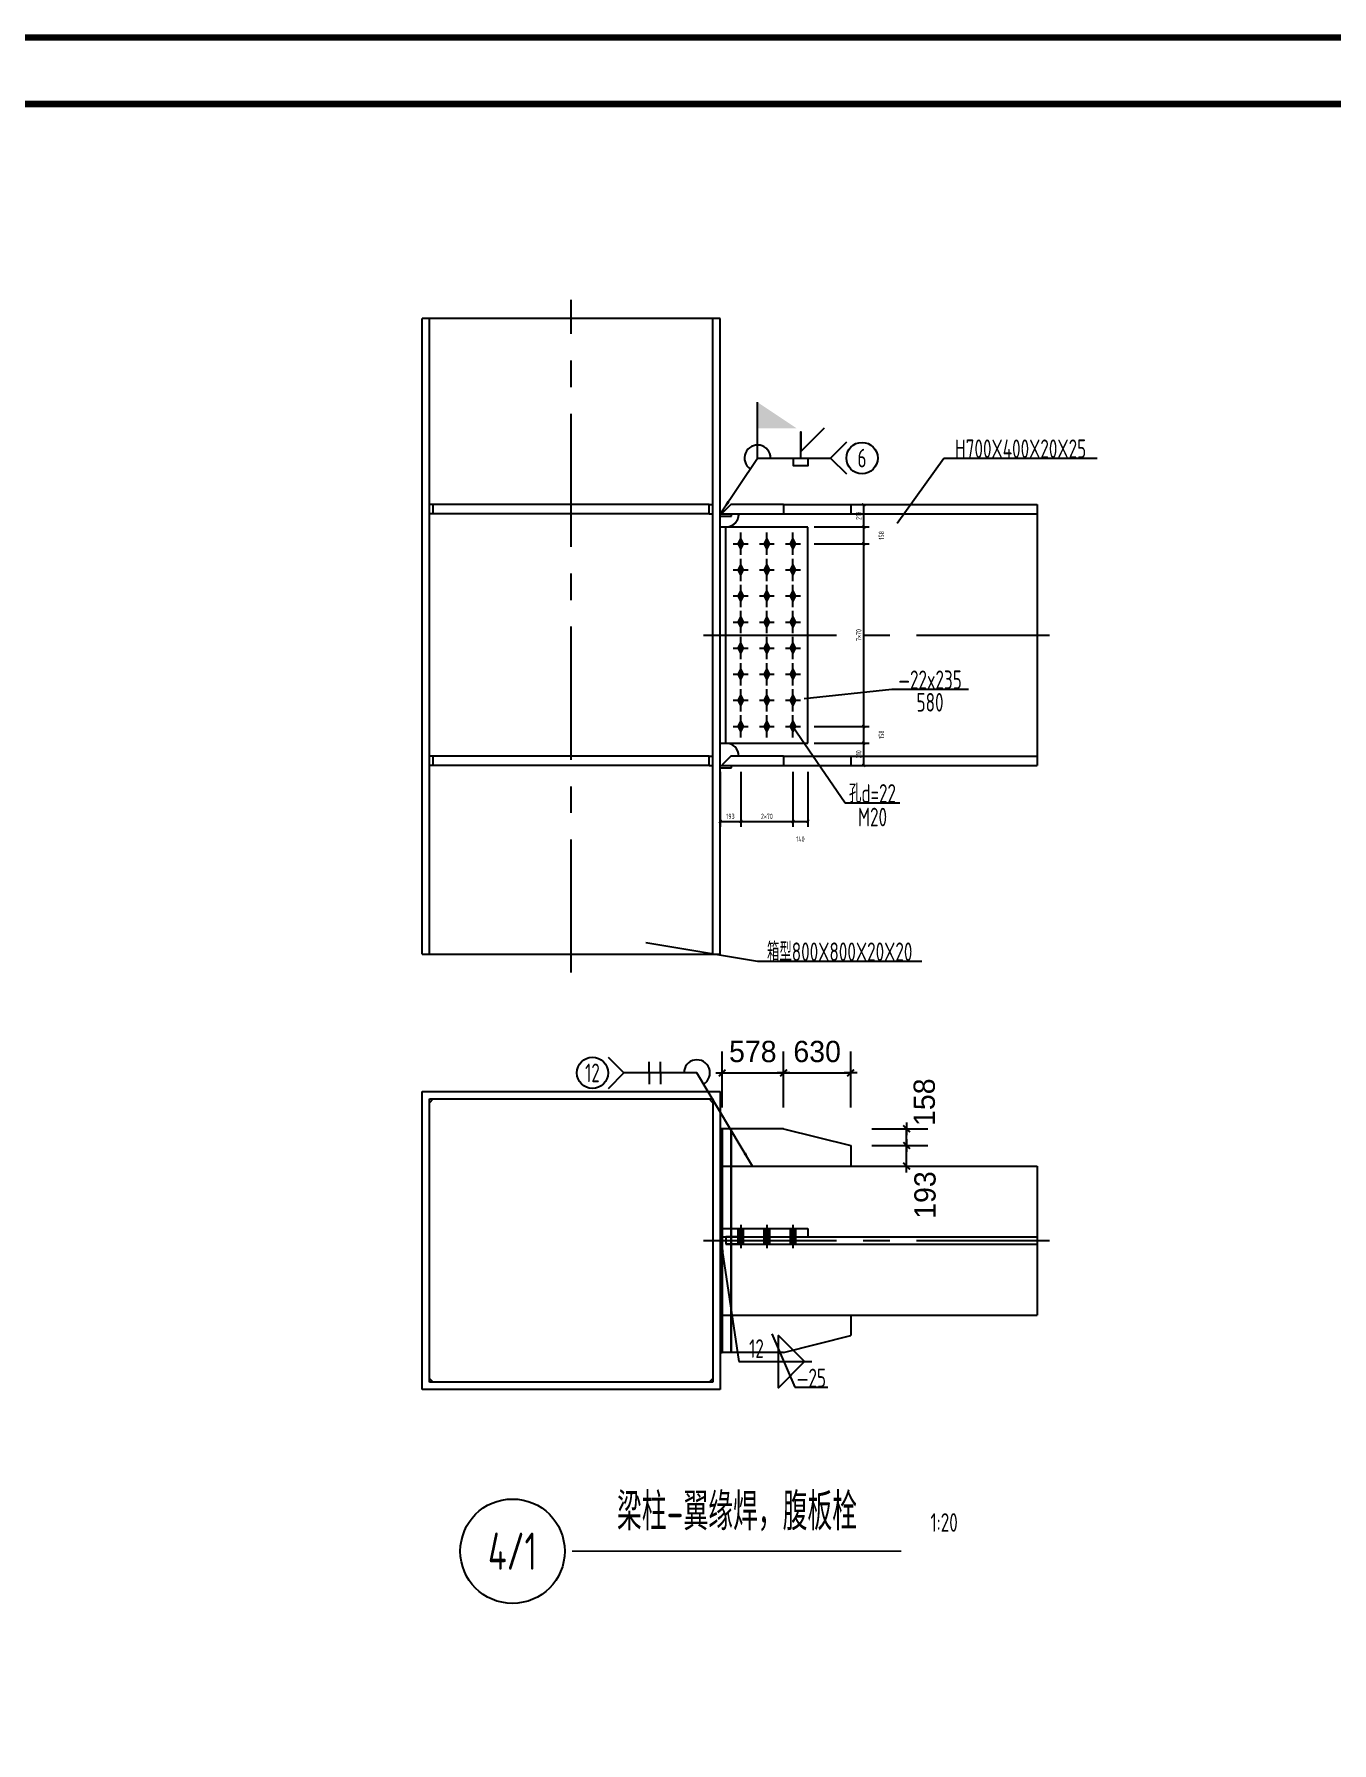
# Model space of a CAD drawing. Extents: x 31132 to 885236, y 345273 to 1212165.
# Drawn here: x 254580 to 266765, y 477938 to 493988 of the extents above; entities that cross this region are included whole.
import ezdxf
from ezdxf.enums import TextEntityAlignment as Align

# ---------------------------------------------------------------- set-up
doc = ezdxf.new("R2010")
doc.units = 0
doc.header["$LTSCALE"] = 1000
for name, pattern in [('CENTER', [2, 1.25, -0.25, 0.25, -0.25]), ('StContinue2d', [0]), ('StDish2d', [60, 30, -30])]:
    doc.linetypes.add(name, pattern=pattern)
doc.layers.get('0').update_dxf_attribs({"linetype": 'CONTINUOUS'})
doc.layers.get('Defpoints').update_dxf_attribs({"linetype": 'CONTINUOUS'})
for name, color, linetype in [('AXIS', 253, 'CENTER'), ('COLUMN', 6, 'CONTINUOUS'), ('DIM', 3, 'CONTINUOUS'), ('TEXT', 7, 'CONTINUOUS'), ('TK', 4, 'CONTINUOUS')]:
    doc.layers.add(name, color=color, linetype=linetype)
for name, color, linetype, true_color in [('Beam', 131, 'StContinue2d', 0xaaffff), ('Bolt', 7, 'StContinue2d', 0xff3f3f), ('Hide', 3, 'StDish2d', 0x00ff00), ('PlateJoint', 7, 'StContinue2d', 0x6868ff), ('PlatePl', 7, 'StContinue2d', 0x848484), ('PlateStiff', 103, 'StContinue2d', 0x7ebd8d)]:
    doc.layers.add(name, color=color, linetype=linetype, true_color=true_color)
doc.styles.add('StTextStyle', font='yjkeng.shx', dxfattribs={"width": 0.7, "height": 250, "bigfont": 'yjkchn.shx'})
doc.styles.add('StTextStyleDim', font='yjkeng.shx', dxfattribs={"width": 0.7, "height": 50, "bigfont": 'yjkchn.shx'})
doc.styles.add('STYLE1', font='')
doc.styles.get('STYLE1').set_extended_font_data('Structure Fonts')
doc.dimstyles.new('StDimStyle', dxfattribs={"dimscale": 100, "dimtxt": 2.5, "dimasz": 1, "dimexe": 2.5, "dimexo": 3, "dimgap": 1, "dimtad": 1, "dimdec": 0, "dimzin": 0, "dimdsep": 46, "dimtxsty": 'StTextStyleDim', "dimblk": 'ARCHTICK', "dimblk1": 'ARCHTICK', "dimblk2": 'ARCHTICK', "dimcen": 0.09, "dimadec": 0, "dimazin": 0, "dimtfac": 1, "dimtdec": 4, "dimtix": 1, "dimtmove": 2, "dimatfit": 3, "dimfxl": 1, "dimtolj": 1, "dimtzin": 0, "dimarcsym": 2})
doc.dimstyles.new('副本 DIM20', dxfattribs={"dimtxt": 200, "dimasz": 0.3, "dimexe": 200, "dimexo": 200, "dimgap": 100, "dimtad": 1, "dimdec": 0, "dimzin": 0, "dimdsep": 46, "dimtxsty": 'STYLE1', "dimblk": 'Studio2', "dimcen": 0, "dimdle": 200, "dimclrd": 6, "dimclre": 6, "dimclrt": 7, "dimazin": 0, "dimtfac": 1, "dimtdec": 0, "dimtix": 1, "dimtmove": 2, "dimatfit": 3, "dimldrblk": 'Studio2', "dimfxl": 1, "dimtolj": 1, "dimtzin": 0, "dimarcsym": 0})

# ---------------------------------------------------------------- blocks, each defined once
blk = doc.blocks.new('_ArchTick')
at = {"color": 0, "linetype": 'ByBlock', "const_width": 0.5}
blk.add_lwpolyline([(-0.71, -0.71), (0.71, 0.71)], dxfattribs=at)
blk = doc.blocks.new('*D2373')
at = {"layer": 'Defpoints', "color": 0, "transparency": 16777216}
for p in [(261022, 487119), (261215, 487119), (261215, 486594)]:
    blk.add_point(p, dxfattribs=at)
at = {"layer": 'DIM', "color": 0, "lineweight": -2, "transparency": 16777216}
for p, q in [((261022, 487059), (261022, 486544)), ((261215, 487059), (261215, 486544)), ((261022, 486594), (261215, 486594))]:
    blk.add_line(p, q, dxfattribs=at)
at = {"layer": 'DIM', "color": 0, "lineweight": -2, "transparency": 16777216, "xscale": 20, "yscale": 20, "zscale": 20, "rotation": 180}
blk.add_blockref('_ArchTick', (261022, 486594), dxfattribs=at)
at = {"layer": 'DIM', "color": 0, "lineweight": -2, "transparency": 16777216, "xscale": 20, "yscale": 20, "zscale": 20}
blk.add_blockref('_ArchTick', (261215, 486594), dxfattribs=at)
at = {"layer": 'DIM', "color": 0, "transparency": 16777216, "insert": (261118, 486641), "char_height": 50, "attachment_point": 5, "style": 'StTextStyleDim'}
blk.add_mtext('\\A1;193', dxfattribs=at)
blk = doc.blocks.new('*D2374')
at = {"layer": 'Defpoints', "color": 0, "transparency": 16777216}
for p in [(261215, 487119), (261705, 487119), (261705, 486594)]:
    blk.add_point(p, dxfattribs=at)
at = {"layer": 'DIM', "color": 0, "lineweight": -2, "transparency": 16777216}
for p, q in [((261215, 487059), (261215, 486544)), ((261705, 487059), (261705, 486544)), ((261215, 486594), (261705, 486594))]:
    blk.add_line(p, q, dxfattribs=at)
at = {"layer": 'DIM', "color": 0, "lineweight": -2, "transparency": 16777216, "xscale": 20, "yscale": 20, "zscale": 20, "rotation": 180}
blk.add_blockref('_ArchTick', (261215, 486594), dxfattribs=at)
at = {"layer": 'DIM', "color": 0, "lineweight": -2, "transparency": 16777216, "xscale": 20, "yscale": 20, "zscale": 20}
blk.add_blockref('_ArchTick', (261705, 486594), dxfattribs=at)
at = {"layer": 'DIM', "color": 0, "transparency": 16777216, "insert": (261460, 486641), "char_height": 50, "attachment_point": 5, "style": 'StTextStyleDim'}
blk.add_mtext('\\A1;2×70', dxfattribs=at)
blk = doc.blocks.new('*D2375')
at = {"layer": 'Defpoints', "color": 0, "transparency": 16777216}
for p in [(261705, 487119), (261845, 487119), (261845, 486594)]:
    blk.add_point(p, dxfattribs=at)
at = {"layer": 'DIM', "color": 0, "lineweight": -2, "transparency": 16777216}
for p, q in [((261705, 487059), (261705, 486544)), ((261845, 487059), (261845, 486544)), ((261705, 486594), (261845, 486594))]:
    blk.add_line(p, q, dxfattribs=at)
at = {"layer": 'DIM', "color": 0, "lineweight": -2, "transparency": 16777216, "xscale": 20, "yscale": 20, "zscale": 20, "rotation": 180}
blk.add_blockref('_ArchTick', (261705, 486594), dxfattribs=at)
at = {"layer": 'DIM', "color": 0, "lineweight": -2, "transparency": 16777216, "xscale": 20, "yscale": 20, "zscale": 20}
blk.add_blockref('_ArchTick', (261845, 486594), dxfattribs=at)
at = {"layer": 'DIM', "color": 0, "transparency": 16777216, "insert": (261775, 486427), "char_height": 50, "attachment_point": 5, "style": 'StTextStyleDim'}
blk.add_mtext('\\A1;140', dxfattribs=at)
blk = doc.blocks.new('*D2376')
at = {"layer": 'Defpoints', "color": 0, "transparency": 16777216}
for p in [(261845, 487329), (262370, 487329), (261845, 487119)]:
    blk.add_point(p, dxfattribs=at)
at = {"layer": 'DIM', "color": 0, "lineweight": -2, "transparency": 16777216}
for p, q in [((261905, 487329), (262420, 487329)), ((262370, 487119), (262370, 487329)), ((261905, 487119), (262420, 487119))]:
    blk.add_line(p, q, dxfattribs=at)
at = {"layer": 'DIM', "color": 0, "lineweight": -2, "transparency": 16777216, "xscale": 20, "yscale": 20, "zscale": 20}
for p, rotation in [((262370, 487329), 90), ((262370, 487119), 270)]:
    blk.add_blockref('_ArchTick', p, dxfattribs=dict(at, rotation=rotation))
at = {"layer": 'DIM', "color": 0, "transparency": 16777216, "insert": (262322, 487224), "char_height": 50, "attachment_point": 5, "rotation": 90, "style": 'StTextStyleDim'}
blk.add_mtext('\\A1;210', dxfattribs=at)
blk = doc.blocks.new('*D2377')
at = {"layer": 'Defpoints', "color": 0, "transparency": 16777216}
for p in [(261845, 487486), (262370, 487486), (261845, 487329)]:
    blk.add_point(p, dxfattribs=at)
at = {"layer": 'DIM', "color": 0, "lineweight": -2, "transparency": 16777216}
for p, q in [((261905, 487486), (262420, 487486)), ((262370, 487329), (262370, 487486)), ((261905, 487329), (262420, 487329))]:
    blk.add_line(p, q, dxfattribs=at)
at = {"layer": 'DIM', "color": 0, "lineweight": -2, "transparency": 16777216, "xscale": 20, "yscale": 20, "zscale": 20}
for p, rotation in [((262370, 487486), 90), ((262370, 487329), 270)]:
    blk.add_blockref('_ArchTick', p, dxfattribs=dict(at, rotation=rotation))
at = {"layer": 'DIM', "color": 0, "transparency": 16777216, "insert": (262536, 487408), "char_height": 50, "attachment_point": 5, "rotation": 90, "style": 'StTextStyleDim'}
blk.add_mtext('\\A1;158', dxfattribs=at)
blk = doc.blocks.new('*D2378')
at = {"layer": 'Defpoints', "color": 0, "transparency": 16777216}
for p in [(261845, 489201), (262370, 489201), (261845, 487486)]:
    blk.add_point(p, dxfattribs=at)
at = {"layer": 'DIM', "color": 0, "lineweight": -2, "transparency": 16777216}
for p, q in [((261905, 489201), (262420, 489201)), ((262370, 487486), (262370, 489201)), ((261905, 487486), (262420, 487486))]:
    blk.add_line(p, q, dxfattribs=at)
at = {"layer": 'DIM', "color": 0, "lineweight": -2, "transparency": 16777216, "xscale": 20, "yscale": 20, "zscale": 20}
for p, rotation in [((262370, 489201), 90), ((262370, 487486), 270)]:
    blk.add_blockref('_ArchTick', p, dxfattribs=dict(at, rotation=rotation))
at = {"layer": 'DIM', "color": 0, "transparency": 16777216, "insert": (262322, 488344), "char_height": 50, "attachment_point": 5, "rotation": 90, "style": 'StTextStyleDim'}
blk.add_mtext('\\A1;7×70', dxfattribs=at)
blk = doc.blocks.new('*D2379')
at = {"layer": 'Defpoints', "color": 0, "transparency": 16777216}
for p in [(261845, 489359), (261845, 489201), (262370, 489359)]:
    blk.add_point(p, dxfattribs=at)
at = {"layer": 'DIM', "color": 0, "lineweight": -2, "transparency": 16777216}
for p, q in [((261905, 489359), (262420, 489359)), ((261905, 489201), (262420, 489201)), ((262370, 489201), (262370, 489359))]:
    blk.add_line(p, q, dxfattribs=at)
at = {"layer": 'DIM', "color": 0, "lineweight": -2, "transparency": 16777216, "xscale": 20, "yscale": 20, "zscale": 20}
for p, rotation in [((262370, 489359), 90), ((262370, 489201), 270)]:
    blk.add_blockref('_ArchTick', p, dxfattribs=dict(at, rotation=rotation))
at = {"layer": 'DIM', "color": 0, "transparency": 16777216, "insert": (262536, 489280), "char_height": 50, "attachment_point": 5, "rotation": 90, "style": 'StTextStyleDim'}
blk.add_mtext('\\A1;158', dxfattribs=at)
blk = doc.blocks.new('*D2380')
at = {"layer": 'Defpoints', "color": 0, "transparency": 16777216}
for p in [(261845, 489569), (262370, 489569), (261845, 489359)]:
    blk.add_point(p, dxfattribs=at)
at = {"layer": 'DIM', "color": 0, "lineweight": -2, "transparency": 16777216}
for p, q in [((261905, 489569), (262420, 489569)), ((262370, 489359), (262370, 489569)), ((261905, 489359), (262420, 489359))]:
    blk.add_line(p, q, dxfattribs=at)
at = {"layer": 'DIM', "color": 0, "lineweight": -2, "transparency": 16777216, "xscale": 20, "yscale": 20, "zscale": 20}
for p, rotation in [((262370, 489569), 90), ((262370, 489359), 270)]:
    blk.add_blockref('_ArchTick', p, dxfattribs=dict(at, rotation=rotation))
at = {"layer": 'DIM', "color": 0, "transparency": 16777216, "insert": (262322, 489464), "char_height": 50, "attachment_point": 5, "rotation": 90, "style": 'StTextStyleDim'}
blk.add_mtext('\\A1;210', dxfattribs=at)
blk = doc.blocks.new('*D2314')
for points in [[(65435.9, 32422.5), (65435.9, 32572.5)], [(65551.9, 32422.5), (65551.9, 32492.5), (65551.9, 32440.5), (65615.5, 32504.1)], [(65335.9, 32272.5), (65435.9, 32422.5)], [(65435.9, 32422.5), (65631.9, 32422.5)], [(65531.9, 32422.5), (65531.9, 32402.5), (65571.9, 32402.5), (65571.9, 32422.5)], [(65674.3, 32464.9), (65631.9, 32422.5), (65674.3, 32380.1)]]:
    blk.add_lwpolyline(points)
blk.add_lwpolyline([(65335.9, 32272.5, 0, 8, 0), (65358.1, 32305.8, 8, 8, 0)], format="xyseb")
blk.add_circle((65716.3, 32422.5), 42)
blk.add_arc((65435.9, 32422.5), 35, 0, 236.3099)
blk.add_solid([(65435.9, 32572.5), (65435.9, 32502.5), (65540.9, 32502.5)])
at = {"style": 'StTextStyle', "width": 0.7}
blk.add_text('6', height=50, dxfattribs=at).set_placement((65716.3, 32422.5), align=Align.MIDDLE_CENTER)
blk = doc.blocks.new('*D2315')
for points in [[(65810.9, 32247.5), (65935.9, 32422.5)], [(65935.9, 32422.5), (66347.5, 32422.5)]]:
    blk.add_lwpolyline(points)
at = {"style": 'StTextStyle', "width": 0.7}
blk.add_text('H700X400X20X25', height=50, dxfattribs=at).set_placement((66141.7, 32422.5), align=Align.CENTER)
blk = doc.blocks.new('*D2316')
for points in [[(65135.9, 31122.5), (65435.9, 31072.5)], [(65435.9, 31072.5), (65876.9, 31072.5)]]:
    blk.add_lwpolyline(points)
at = {"style": 'StTextStyle', "width": 0.7}
blk.add_text('箱型800X800X20X20', height=50, dxfattribs=at).set_placement((65656.4, 31072.5), align=Align.CENTER)
blk = doc.blocks.new('Studio2')
blk.add_line((-200, 0), (200, 0))
blk.add_lwpolyline([(-106, -106, 60, 60, 0), (106, 106, 100, 100, 0)], format="xyseb")
blk = doc.blocks.new('*D2381')
at = {"layer": 'Defpoints', "color": 0, "transparency": 16777216}
for p in [(262247, 483549), (262772, 483549), (262247, 483356)]:
    blk.add_point(p, dxfattribs=at)
at = {"layer": 'DIM', "color": 6, "lineweight": -2, "transparency": 16777216}
for p, q in [((262447, 483549), (262972, 483549)), ((262772, 483549), (262772, 483549)), ((262772, 483356), (262772, 483549)), ((262447, 483356), (262972, 483356)), ((262772, 483356), (262772, 483356))]:
    blk.add_line(p, q, dxfattribs=at)
at = {"layer": 'DIM', "color": 6, "lineweight": -2, "transparency": 16777216, "xscale": 0.3, "yscale": 0.3, "zscale": 0.3}
for p, rotation in [((262772, 483549), 270), ((262772, 483356), 90)]:
    blk.add_blockref('Studio2', p, dxfattribs=dict(at, rotation=rotation))
at = {"layer": 'DIM', "color": 7, "transparency": 16777216, "insert": (262946, 483084), "char_height": 200, "attachment_point": 5, "rotation": 90, "style": 'STYLE1'}
blk.add_mtext('\\A1;193', dxfattribs=at)
blk = doc.blocks.new('*D2382')
at = {"layer": 'Defpoints', "color": 0, "transparency": 16777216}
for p in [(262247, 483706), (262772, 483706), (262247, 483549)]:
    blk.add_point(p, dxfattribs=at)
at = {"layer": 'DIM', "color": 6, "lineweight": -2, "transparency": 16777216}
for p, q in [((262447, 483706), (262972, 483706)), ((262772, 483707), (262772, 483707)), ((262772, 483549), (262772, 483706)), ((262447, 483549), (262972, 483549)), ((262772, 483549), (262772, 483548))]:
    blk.add_line(p, q, dxfattribs=at)
at = {"layer": 'DIM', "color": 6, "lineweight": -2, "transparency": 16777216, "xscale": 0.3, "yscale": 0.3, "zscale": 0.3}
for p, rotation in [((262772, 483706), 270), ((262772, 483549), 90)]:
    blk.add_blockref('Studio2', p, dxfattribs=dict(at, rotation=rotation))
at = {"layer": 'DIM', "color": 7, "transparency": 16777216, "insert": (262939, 483956), "char_height": 200, "attachment_point": 5, "rotation": 90, "style": 'STYLE1'}
blk.add_mtext('\\A1;158', dxfattribs=at)
blk = doc.blocks.new('*D2383')
at = {"layer": 'Defpoints', "color": 0, "transparency": 16777216}
for p in [(261617, 484231), (261040, 483706), (261617, 483706)]:
    blk.add_point(p, dxfattribs=at)
at = {"layer": 'DIM', "color": 6, "lineweight": -2, "transparency": 16777216}
for p, q in [((261040, 483906), (261040, 484431)), ((261617, 483906), (261617, 484431)), ((261039, 484231), (261039, 484231)), ((261040, 484231), (261617, 484231)), ((261617, 484231), (261618, 484231))]:
    blk.add_line(p, q, dxfattribs=at)
at = {"layer": 'DIM', "color": 6, "lineweight": -2, "transparency": 16777216, "xscale": 0.3, "yscale": 0.3, "zscale": 0.3}
blk.add_blockref('Studio2', (261040, 484231), dxfattribs=at)
at = {"layer": 'DIM', "color": 6, "lineweight": -2, "transparency": 16777216, "xscale": 0.3, "yscale": 0.3, "zscale": 0.3, "rotation": 180}
blk.add_blockref('Studio2', (261617, 484231), dxfattribs=at)
at = {"layer": 'DIM', "color": 7, "transparency": 16777216, "insert": (261328, 484431), "char_height": 200, "attachment_point": 5, "style": 'STYLE1'}
blk.add_mtext('\\A1;578', dxfattribs=at)
blk = doc.blocks.new('*D2384')
at = {"layer": 'Defpoints', "color": 0, "transparency": 16777216}
for p in [(262247, 484231), (261617, 483706), (262247, 483706)]:
    blk.add_point(p, dxfattribs=at)
at = {"layer": 'DIM', "color": 6, "lineweight": -2, "transparency": 16777216}
for p, q in [((261617, 483906), (261617, 484431)), ((262247, 483906), (262247, 484431)), ((261617, 484231), (261616, 484231)), ((261617, 484231), (262247, 484231)), ((262247, 484231), (262248, 484231))]:
    blk.add_line(p, q, dxfattribs=at)
at = {"layer": 'DIM', "color": 6, "lineweight": -2, "transparency": 16777216, "xscale": 0.3, "yscale": 0.3, "zscale": 0.3}
blk.add_blockref('Studio2', (261617, 484231), dxfattribs=at)
at = {"layer": 'DIM', "color": 6, "lineweight": -2, "transparency": 16777216, "xscale": 0.3, "yscale": 0.3, "zscale": 0.3, "rotation": 180}
blk.add_blockref('Studio2', (262247, 484231), dxfattribs=at)
at = {"layer": 'DIM', "color": 7, "transparency": 16777216, "insert": (261932, 484431), "char_height": 200, "attachment_point": 5, "style": 'STYLE1'}
blk.add_mtext('\\A1;630', dxfattribs=at)
blk = doc.blocks.new('*D2317')
for points in [[(65035, 30814.9), (65077.4, 30772.5), (65035, 30730.1)], [(65273.4, 30772.5), (65077.4, 30772.5)], [(65145.4, 30772.5), (65145.4, 30802.5)], [(65145.4, 30772.5), (65145.4, 30742.5)], [(65175.4, 30772.5), (65175.4, 30802.5)], [(65175.4, 30772.5), (65175.4, 30742.5)], [(65422.1, 30522.5), (65273.4, 30772.5)]]:
    blk.add_lwpolyline(points)
blk.add_lwpolyline([(65422.1, 30522.5, 0, 8, 0), (65401.7, 30556.9, 8, 8, 0)], format="xyseb")
blk.add_circle((64993, 30772.5), 42)
blk.add_arc((65273.4, 30772.5), 35, 300.7526, 180)
at = {"style": 'StTextStyle', "width": 0.7}
blk.add_text('12', height=50, dxfattribs=at).set_placement((64993, 30772.5), align=Align.MIDDLE_CENTER)
blk = doc.blocks.new('*D2318')
for points in [[(65473.9, 30072.5), (65536.4, 29928.7)], [(65536.4, 29928.7), (65624.6, 29928.7)]]:
    blk.add_lwpolyline(points)
at = {"style": 'StTextStyle', "width": 0.7}
blk.add_text('—25', height=50, dxfattribs=at).set_placement((65580.5, 29928.7), align=Align.CENTER)
blk = doc.blocks.new('*D2319')
blk.add_lwpolyline([(65335.9, 30332.5, 0, 8, 0), (65341.8, 30292.9, 8, 8, 0)], format="xyseb")
for points in [[(65335.9, 30332.5), (65385.9, 29997.5)], [(65385.9, 29997.5), (65581.9, 29997.5)]]:
    blk.add_lwpolyline(points)
blk.add_lwpolyline([(65561.9, 29997.5), (65491.9, 29927.5), (65491.9, 30067.5)], close=True)
at = {"style": 'StTextStyle', "width": 0.7}
blk.add_text('12', height=50, dxfattribs=at).set_placement((65413.4, 30007.5))

msp = doc.modelspace()

# ---------------------------------------------------------------- linework, layer by layer
for points in [[(261809.54, 487748.8), (262632.04, 487836.3)], [(262632.04, 487836.3), (263352.34, 487836.3)], [(261704.54, 487486.3), (262194.54, 486768.8)], [(262194.54, 486768.8), (262709.04, 486768.8)]]:
    msp.add_lwpolyline(points)
at = {"const_width": 17.5}
msp.add_lwpolyline([(259631.36, 479738.42), (262724.18, 479738.42)], dxfattribs=at)
msp.add_circle((259071.36, 479738.42), 490)
at = {"layer": 'AXIS'}
for p, q in [((259622.04, 485172.8), (259622.04, 491493.8)), ((260864.54, 488343.8), (264172.04, 488343.8)), ((260864.54, 482656.3), (264172.04, 482656.3))]:
    msp.add_line(p, q, dxfattribs=at)
at = {"layer": 'Beam'}
for p, q in [((262247.04, 489568.8), (263997.04, 489568.8)), ((263997.04, 489568.8), (263997.04, 489481.3)), ((262247.04, 489481.3), (263997.04, 489481.3)), ((263997.04, 489481.3), (263997.04, 487206.3)), ((261074.54, 487328.8), (261074.54, 489358.8)), ((262247.04, 487206.3), (263997.04, 487206.3)), ((262247.04, 487118.8), (263997.04, 487118.8)), ((263997.04, 487206.3), (263997.04, 487118.8)), ((261039.54, 483356.3), (261039.54, 481956.3)), ((261039.54, 483356.3), (261120.04, 483356.3)), ((261120.04, 483356.3), (263997.04, 483356.3)), ((261120.04, 483356.3), (261120.04, 481956.3)), ((263997.04, 483356.3), (263997.04, 481956.3)), ((261039.54, 481956.3), (261120.04, 481956.3)), ((261120.04, 481956.3), (263997.04, 481956.3))]:
    msp.add_line(p, q, dxfattribs=at)
for centre, start, end in [((261074.54, 489481.3), 270, 0), ((261074.54, 487206.3), 0, 90)]:
    msp.add_arc(centre, 122.5, start, end, dxfattribs=at)
at = {"layer": 'Bolt'}
for p, q in [((261144.54, 489201.3), (261284.54, 489201.3)), ((261214.54, 489096.3), (261214.54, 489306.3)), ((261389.54, 489201.3), (261529.54, 489201.3)), ((261459.54, 489096.3), (261459.54, 489306.3)), ((261634.54, 489201.3), (261774.54, 489201.3)), ((261704.54, 489096.3), (261704.54, 489306.3)), ((261214.54, 488851.3), (261214.54, 489061.3)), ((261459.54, 488851.3), (261459.54, 489061.3)), ((261704.54, 488851.3), (261704.54, 489061.3)), ((261144.54, 488956.3), (261284.54, 488956.3)), ((261389.54, 488956.3), (261529.54, 488956.3)), ((261634.54, 488956.3), (261774.54, 488956.3)), ((261214.54, 488606.3), (261214.54, 488816.3)), ((261459.54, 488606.3), (261459.54, 488816.3)), ((261704.54, 488606.3), (261704.54, 488816.3)), ((261144.54, 488711.3), (261284.54, 488711.3)), ((261214.54, 488361.3), (261214.54, 488571.3)), ((261389.54, 488711.3), (261529.54, 488711.3)), ((261459.54, 488361.3), (261459.54, 488571.3)), ((261634.54, 488711.3), (261774.54, 488711.3)), ((261704.54, 488361.3), (261704.54, 488571.3)), ((261144.54, 488466.3), (261284.54, 488466.3)), ((261389.54, 488466.3), (261529.54, 488466.3)), ((261634.54, 488466.3), (261774.54, 488466.3)), ((261214.54, 488116.3), (261214.54, 488326.3)), ((261459.54, 488116.3), (261459.54, 488326.3)), ((261704.54, 488116.3), (261704.54, 488326.3)), ((261144.54, 488221.3), (261284.54, 488221.3)), ((261214.54, 487871.3), (261214.54, 488081.3)), ((261389.54, 488221.3), (261529.54, 488221.3)), ((261459.54, 487871.3), (261459.54, 488081.3)), ((261634.54, 488221.3), (261774.54, 488221.3)), ((261704.54, 487871.3), (261704.54, 488081.3)), ((261144.54, 487976.3), (261284.54, 487976.3)), ((261389.54, 487976.3), (261529.54, 487976.3)), ((261634.54, 487976.3), (261774.54, 487976.3)), ((261214.54, 487626.3), (261214.54, 487836.3)), ((261459.54, 487626.3), (261459.54, 487836.3)), ((261704.54, 487626.3), (261704.54, 487836.3)), ((261144.54, 487731.3), (261284.54, 487731.3)), ((261389.54, 487731.3), (261529.54, 487731.3)), ((261634.54, 487731.3), (261774.54, 487731.3)), ((261144.54, 487486.3), (261284.54, 487486.3)), ((261214.54, 487381.3), (261214.54, 487591.3)), ((261389.54, 487486.3), (261529.54, 487486.3)), ((261459.54, 487381.3), (261459.54, 487591.3)), ((261634.54, 487486.3), (261774.54, 487486.3)), ((261704.54, 487381.3), (261704.54, 487591.3)), ((261214.54, 482803.3), (261214.54, 482586.3)), ((261459.54, 482803.3), (261459.54, 482586.3)), ((261704.54, 482803.3), (261704.54, 482586.3))]:
    msp.add_line(p, q, dxfattribs=at)
for points in [[(261179.54, 489201.3), (261214.54, 489271.3), (261214.54, 489131.3), (261249.54, 489201.3)], [(261424.54, 489201.3), (261459.54, 489271.3), (261459.54, 489131.3), (261494.54, 489201.3)], [(261669.54, 489201.3), (261704.54, 489271.3), (261704.54, 489131.3), (261739.54, 489201.3)], [(261179.54, 488956.3), (261214.54, 489026.3), (261214.54, 488886.3), (261249.54, 488956.3)], [(261424.54, 488956.3), (261459.54, 489026.3), (261459.54, 488886.3), (261494.54, 488956.3)], [(261669.54, 488956.3), (261704.54, 489026.3), (261704.54, 488886.3), (261739.54, 488956.3)], [(261179.54, 488711.3), (261214.54, 488781.3), (261214.54, 488641.3), (261249.54, 488711.3)], [(261424.54, 488711.3), (261459.54, 488781.3), (261459.54, 488641.3), (261494.54, 488711.3)], [(261669.54, 488711.3), (261704.54, 488781.3), (261704.54, 488641.3), (261739.54, 488711.3)], [(261179.54, 488466.3), (261214.54, 488536.3), (261214.54, 488396.3), (261249.54, 488466.3)], [(261424.54, 488466.3), (261459.54, 488536.3), (261459.54, 488396.3), (261494.54, 488466.3)], [(261669.54, 488466.3), (261704.54, 488536.3), (261704.54, 488396.3), (261739.54, 488466.3)], [(261179.54, 488221.3), (261214.54, 488291.3), (261214.54, 488151.3), (261249.54, 488221.3)], [(261424.54, 488221.3), (261459.54, 488291.3), (261459.54, 488151.3), (261494.54, 488221.3)], [(261669.54, 488221.3), (261704.54, 488291.3), (261704.54, 488151.3), (261739.54, 488221.3)], [(261179.54, 487976.3), (261214.54, 488046.3), (261214.54, 487906.3), (261249.54, 487976.3)], [(261424.54, 487976.3), (261459.54, 488046.3), (261459.54, 487906.3), (261494.54, 487976.3)], [(261669.54, 487976.3), (261704.54, 488046.3), (261704.54, 487906.3), (261739.54, 487976.3)], [(261179.54, 487731.3), (261214.54, 487801.3), (261214.54, 487661.3), (261249.54, 487731.3)], [(261424.54, 487731.3), (261459.54, 487801.3), (261459.54, 487661.3), (261494.54, 487731.3)], [(261669.54, 487731.3), (261704.54, 487801.3), (261704.54, 487661.3), (261739.54, 487731.3)], [(261179.54, 487486.3), (261214.54, 487556.3), (261214.54, 487416.3), (261249.54, 487486.3)], [(261424.54, 487486.3), (261459.54, 487556.3), (261459.54, 487416.3), (261494.54, 487486.3)], [(261669.54, 487486.3), (261704.54, 487556.3), (261704.54, 487416.3), (261739.54, 487486.3)], [(261179.54, 482621.3, -35), (261249.54, 482621.3, -35), (261179.54, 482768.3, -35), (261249.54, 482768.3, -35)], [(261424.54, 482621.3, -35), (261494.54, 482621.3, -35), (261424.54, 482768.3, -35), (261494.54, 482768.3, -35)], [(261669.54, 482621.3, -35), (261739.54, 482621.3, -35), (261669.54, 482768.3, -35), (261739.54, 482768.3, -35)]]:
    msp.add_solid(points, dxfattribs=at)
at = {"layer": 'COLUMN'}
for p, q in [((258222.04, 485347.8), (258222.04, 491318.8)), ((261022.04, 491318.8), (258222.04, 491318.8)), ((261022.04, 485347.8), (261022.04, 491318.8)), ((258222.04, 485347.8), (261022.04, 485347.8)), ((258222.04, 484056.3), (261022.04, 484056.3)), ((258222.04, 481256.3), (258222.04, 484056.3)), ((258292.04, 483986.3), (260952.04, 483986.3)), ((258292.04, 481326.3), (258292.04, 483986.3)), ((260952.04, 483986.3), (260952.04, 481326.3)), ((261022.04, 484056.3), (261022.04, 481256.3)), ((261022.04, 481256.3), (258222.04, 481256.3)), ((260952.04, 481326.3), (258292.04, 481326.3))]:
    msp.add_line(p, q, dxfattribs=at)
at = {"layer": 'Hide'}
for p, q in [((258292.04, 485347.8), (258292.04, 491318.8)), ((260952.04, 485347.8), (260952.04, 491318.8)), ((258327.04, 489568.8), (258292.04, 489568.8)), ((258327.04, 489481.3), (258327.04, 489568.8)), ((260917.04, 489568.8), (258327.04, 489568.8)), ((260917.04, 489481.3), (260917.04, 489568.8)), ((260917.04, 489568.8), (260952.04, 489568.8)), ((258327.04, 489481.3), (258292.04, 489481.3)), ((260917.04, 489481.3), (258327.04, 489481.3)), ((260917.04, 489481.3), (260952.04, 489481.3)), ((261844.54, 489358.8), (261022.04, 489358.8)), ((261844.54, 487328.8), (261844.54, 489358.8)), ((261022.04, 487328.8), (261844.54, 487328.8)), ((258327.04, 487206.3), (258292.04, 487206.3)), ((258327.04, 487118.8), (258292.04, 487118.8)), ((258327.04, 487118.8), (258327.04, 487206.3)), ((260917.04, 487206.3), (258327.04, 487206.3)), ((260917.04, 487118.8), (258327.04, 487118.8)), ((260917.04, 487118.8), (260917.04, 487206.3)), ((260917.04, 487206.3), (260952.04, 487206.3)), ((260917.04, 487118.8), (260952.04, 487118.8)), ((261127.04, 481606.3), (261127.04, 483706.3)), ((261022.04, 482768.3), (261844.54, 482768.3)), ((261022.04, 482691.3), (261844.54, 482691.3)), ((261074.54, 482691.3), (261074.54, 482621.3)), ((261197.04, 482691.3), (261197.04, 482621.3)), ((261197.04, 482691.3), (263997.04, 482691.3)), ((261197.04, 482621.3), (263997.04, 482621.3)), ((261844.54, 482768.3), (261844.54, 482691.3))]:
    msp.add_line(p, q, dxfattribs=at)
for points in [[(261074.54, 482691.3), (261076.98, 482691.3), (261079.43, 482691.3), (261081.87, 482691.3), (261084.32, 482691.3), (261086.76, 482691.3), (261089.19, 482691.3), (261091.61, 482691.3), (261094.02, 482691.3), (261096.44, 482691.3), (261098.85, 482691.3), (261101.26, 482691.3), (261103.63, 482691.3), (261105.98, 482691.3), (261108.34, 482691.3), (261110.69, 482691.3), (261113.04, 482691.3), (261115.38, 482691.3), (261117.64, 482691.3), (261119.9, 482691.3), (261122.17, 482691.3), (261124.43, 482691.3), (261126.69, 482691.3), (261128.89, 482691.3), (261131.03, 482691.3), (261133.17, 482691.3), (261135.32, 482691.3), (261137.46, 482691.3), (261139.6, 482691.3), (261141.61, 482691.3), (261143.6, 482691.3), (261145.6, 482691.3), (261147.6, 482691.3), (261149.6, 482691.3), (261151.53, 482691.3), (261153.36, 482691.3), (261155.19, 482691.3), (261157.01, 482691.3), (261158.84, 482691.3), (261160.66, 482691.3), (261162.35, 482691.3), (261163.98, 482691.3), (261165.61, 482691.3), (261167.24, 482691.3), (261168.87, 482691.3), (261170.48, 482691.3), (261171.9, 482691.3), (261173.31, 482691.3), (261174.73, 482691.3), (261176.15, 482691.3), (261177.57, 482691.3), (261178.86, 482691.3), (261180.05, 482691.3), (261181.23, 482691.3), (261182.42, 482691.3), (261183.6, 482691.3), (261184.79, 482691.3), (261185.75, 482691.3), (261186.68, 482691.3), (261187.62, 482691.3), (261188.56, 482691.3), (261189.5, 482691.3), (261190.36, 482691.3), (261191.04, 482691.3), (261191.71, 482691.3), (261192.39, 482691.3), (261193.07, 482691.3), (261193.75, 482691.3), (261194.24, 482691.3), (261194.65, 482691.3), (261195.06, 482691.3), (261195.47, 482691.3), (261195.88, 482691.3), (261196.27, 482691.3), (261196.41, 482691.3), (261196.55, 482691.3), (261196.69, 482691.3), (261196.82, 482691.3), (261196.96, 482691.3), (261197.04, 482691.3)], [(261197.04, 482691.3), (261196.9, 482691.3), (261196.76, 482691.3), (261196.62, 482691.3), (261196.49, 482691.3), (261196.35, 482691.3), (261196.11, 482691.3), (261195.7, 482691.3), (261195.29, 482691.3), (261194.87, 482691.3), (261194.46, 482691.3), (261194.05, 482691.3), (261193.44, 482691.3), (261192.76, 482691.3), (261192.08, 482691.3), (261191.4, 482691.3), (261190.72, 482691.3), (261190, 482691.3), (261189.06, 482691.3), (261188.13, 482691.3), (261187.19, 482691.3), (261186.25, 482691.3), (261185.32, 482691.3), (261184.24, 482691.3), (261183.06, 482691.3), (261181.87, 482691.3), (261180.69, 482691.3), (261179.5, 482691.3), (261178.32, 482691.3), (261176.91, 482691.3), (261175.5, 482691.3), (261174.08, 482691.3), (261172.66, 482691.3), (261171.25, 482691.3), (261169.76, 482691.3), (261168.12, 482691.3), (261166.49, 482691.3), (261164.86, 482691.3), (261163.23, 482691.3), (261161.6, 482691.3), (261159.82, 482691.3), (261158, 482691.3), (261156.17, 482691.3), (261154.35, 482691.3), (261152.52, 482691.3), (261150.67, 482691.3), (261148.68, 482691.3), (261146.68, 482691.3), (261144.68, 482691.3), (261142.68, 482691.3), (261140.69, 482691.3), (261138.62, 482691.3), (261136.47, 482691.3), (261134.33, 482691.3), (261132.19, 482691.3), (261130.04, 482691.3), (261127.9, 482691.3), (261125.65, 482691.3), (261123.39, 482691.3), (261121.13, 482691.3), (261118.86, 482691.3), (261116.6, 482691.3), (261114.31, 482691.3), (261111.96, 482691.3), (261109.61, 482691.3), (261107.25, 482691.3), (261104.9, 482691.3), (261102.55, 482691.3), (261100.15, 482691.3), (261097.74, 482691.3), (261095.32, 482691.3), (261092.91, 482691.3), (261090.5, 482691.3), (261088.08, 482691.3), (261085.63, 482691.3), (261083.19, 482691.3), (261080.75, 482691.3), (261078.3, 482691.3), (261075.86, 482691.3), (261074.54, 482691.3)], [(261074.54, 482621.3), (261076.98, 482621.3), (261079.43, 482621.3), (261081.87, 482621.3), (261084.32, 482621.3), (261086.76, 482621.3), (261089.19, 482621.3), (261091.61, 482621.3), (261094.02, 482621.3), (261096.44, 482621.3), (261098.85, 482621.3), (261101.26, 482621.3), (261103.63, 482621.3), (261105.98, 482621.3), (261108.34, 482621.3), (261110.69, 482621.3), (261113.04, 482621.3), (261115.38, 482621.3), (261117.64, 482621.3), (261119.9, 482621.3), (261122.17, 482621.3), (261124.43, 482621.3), (261126.69, 482621.3), (261128.89, 482621.3), (261131.03, 482621.3), (261133.17, 482621.3), (261135.32, 482621.3), (261137.46, 482621.3), (261139.6, 482621.3), (261141.61, 482621.3), (261143.6, 482621.3), (261145.6, 482621.3), (261147.6, 482621.3), (261149.6, 482621.3), (261151.53, 482621.3), (261153.36, 482621.3), (261155.19, 482621.3), (261157.01, 482621.3), (261158.84, 482621.3), (261160.66, 482621.3), (261162.35, 482621.3), (261163.98, 482621.3), (261165.61, 482621.3), (261167.24, 482621.3), (261168.87, 482621.3), (261170.48, 482621.3), (261171.9, 482621.3), (261173.31, 482621.3), (261174.73, 482621.3), (261176.15, 482621.3), (261177.57, 482621.3), (261178.86, 482621.3), (261180.05, 482621.3), (261181.23, 482621.3), (261182.42, 482621.3), (261183.6, 482621.3), (261184.79, 482621.3), (261185.75, 482621.3), (261186.68, 482621.3), (261187.62, 482621.3), (261188.56, 482621.3), (261189.5, 482621.3), (261190.36, 482621.3), (261191.04, 482621.3), (261191.71, 482621.3), (261192.39, 482621.3), (261193.07, 482621.3), (261193.75, 482621.3), (261194.24, 482621.3), (261194.65, 482621.3), (261195.06, 482621.3), (261195.47, 482621.3), (261195.88, 482621.3), (261196.27, 482621.3), (261196.41, 482621.3), (261196.55, 482621.3), (261196.69, 482621.3), (261196.82, 482621.3), (261196.96, 482621.3), (261197.04, 482621.3)], [(261197.04, 482621.3), (261196.9, 482621.3), (261196.76, 482621.3), (261196.62, 482621.3), (261196.49, 482621.3), (261196.35, 482621.3), (261196.11, 482621.3), (261195.7, 482621.3), (261195.29, 482621.3), (261194.87, 482621.3), (261194.46, 482621.3), (261194.05, 482621.3), (261193.44, 482621.3), (261192.76, 482621.3), (261192.08, 482621.3), (261191.4, 482621.3), (261190.72, 482621.3), (261190, 482621.3), (261189.06, 482621.3), (261188.13, 482621.3), (261187.19, 482621.3), (261186.25, 482621.3), (261185.32, 482621.3), (261184.24, 482621.3), (261183.06, 482621.3), (261181.87, 482621.3), (261180.69, 482621.3), (261179.5, 482621.3), (261178.32, 482621.3), (261176.91, 482621.3), (261175.5, 482621.3), (261174.08, 482621.3), (261172.66, 482621.3), (261171.25, 482621.3), (261169.76, 482621.3), (261168.12, 482621.3), (261166.49, 482621.3), (261164.86, 482621.3), (261163.23, 482621.3), (261161.6, 482621.3), (261159.82, 482621.3), (261158, 482621.3), (261156.17, 482621.3), (261154.35, 482621.3), (261152.52, 482621.3), (261150.67, 482621.3), (261148.68, 482621.3), (261146.68, 482621.3), (261144.68, 482621.3), (261142.68, 482621.3), (261140.69, 482621.3), (261138.62, 482621.3), (261136.47, 482621.3), (261134.33, 482621.3), (261132.19, 482621.3), (261130.04, 482621.3), (261127.9, 482621.3), (261125.65, 482621.3), (261123.39, 482621.3), (261121.13, 482621.3), (261118.86, 482621.3), (261116.6, 482621.3), (261114.31, 482621.3), (261111.96, 482621.3), (261109.61, 482621.3), (261107.25, 482621.3), (261104.9, 482621.3), (261102.55, 482621.3), (261100.15, 482621.3), (261097.74, 482621.3), (261095.32, 482621.3), (261092.91, 482621.3), (261090.5, 482621.3), (261088.08, 482621.3), (261085.63, 482621.3), (261083.19, 482621.3), (261080.75, 482621.3), (261078.3, 482621.3), (261075.86, 482621.3), (261074.54, 482621.3)]]:
    msp.add_lwpolyline(points, dxfattribs=at)
msp.add_arc((261074.54, 489481.3), 122.5, 270, 0, dxfattribs=at)
at = {"layer": 'PlateJoint'}
for p, q in [((261074.54, 489358.8), (261022.04, 489358.8)), ((261022.04, 487328.8), (261074.54, 487328.8))]:
    msp.add_line(p, q, dxfattribs=at)
at = {"layer": 'PlatePl'}
for p, q in [((261022.04, 489481.3), (261127.04, 489481.3)), ((261022.04, 489460.3), (261127.04, 489460.3)), ((261127.04, 489460.3), (261127.04, 489481.3)), ((261022.04, 487118.8), (261127.04, 487118.8)), ((261127.04, 487097.8), (261127.04, 487118.8)), ((261022.04, 487097.8), (261127.04, 487097.8)), ((261039.54, 483706.3), (261022.04, 483706.3)), ((261022.04, 481606.3), (261039.54, 481606.3))]:
    msp.add_line(p, q, dxfattribs=at)
at = {"layer": 'PlateStiff'}
for p, q in [((261120.04, 489568.8), (261039.54, 489488.3)), ((261617.04, 489568.8), (261120.04, 489568.8)), ((261617.04, 489568.8), (261617.04, 489481.3)), ((261617.04, 489568.8), (262247.04, 489568.8)), ((262247.04, 489568.8), (262247.04, 489481.3)), ((261039.54, 489488.3), (261039.54, 489481.3)), ((261039.54, 489481.3), (261617.04, 489481.3)), ((261617.04, 489481.3), (262247.04, 489481.3)), ((261120.04, 487206.3), (261039.54, 487125.8)), ((261039.54, 487125.8), (261039.54, 487118.8)), ((261039.54, 487118.8), (261617.04, 487118.8)), ((261617.04, 487206.3), (261120.04, 487206.3)), ((261617.04, 487206.3), (261617.04, 487118.8)), ((261617.04, 487206.3), (262247.04, 487206.3)), ((261617.04, 487118.8), (262247.04, 487118.8)), ((262247.04, 487206.3), (262247.04, 487118.8)), ((258327.04, 483986.3), (258292.04, 483951.3)), ((260952.04, 483951.3), (260917.04, 483986.3)), ((261120.04, 483706.3), (261039.54, 483706.3)), ((261039.54, 483706.3), (261039.54, 483356.3)), ((261617.04, 483706.3), (261120.04, 483706.3)), ((261120.04, 483706.3), (261120.04, 483356.3)), ((261617.04, 483706.3), (262247.04, 483548.8)), ((262247.04, 483548.8), (262247.04, 483356.3)), ((261039.54, 481956.3), (261039.54, 481606.3)), ((261120.04, 481956.3), (261120.04, 481606.3)), ((262247.04, 481956.3), (262247.04, 481763.8)), ((261617.04, 481606.3), (262247.04, 481763.8)), ((261120.04, 481606.3), (261039.54, 481606.3)), ((261617.04, 481606.3), (261120.04, 481606.3)), ((258292.04, 481361.3), (258327.04, 481326.3)), ((260917.04, 481326.3), (260952.04, 481361.3))]:
    msp.add_line(p, q, dxfattribs=at)
at = {"layer": 'TK', "const_width": 62.5}
for points in [[(226419.19, 456831.98), (226419.19, 493956.98), (278919.19, 493956.98), (278919.19, 456831.98)], [(229544.19, 457456.98), (229544.19, 493331.98), (278294.19, 493331.98), (278294.19, 457456.98)]]:
    msp.add_lwpolyline(points, close=True, dxfattribs=at)

# ---------------------------------------------------------------- block references
at = {"layer": 'DIM', "xscale": 3.5, "yscale": 3.5, "zscale": 3.5}
for name in ['*D2314', '*D2317', '*D2319']:
    msp.add_blockref(name, (32346.43, 376527.61), dxfattribs=at)
at = {"layer": 'TEXT', "xscale": 3.5, "yscale": 3.5, "zscale": 3.5}
for name in ['*D2315', '*D2316', '*D2318']:
    msp.add_blockref(name, (32346.43, 376527.61), dxfattribs=at)

# ---------------------------------------------------------------- texts
at = {"style": 'StTextStyle', "width": 0.7}
for s, p in [('—22x235', (262992.19, 487836.3)), ('孔d=22', (262451.79, 486768.8))]:
    msp.add_text(s, height=175, dxfattribs=at).set_placement(p, align=Align.CENTER)
for s, p in [('580', (262992.19, 487799.77)), ('M20', (262451.79, 486721.98))]:
    msp.add_text(s, height=175, dxfattribs=at).set_placement(p, align=Align.TOP_CENTER)
msp.add_text('梁柱-翼缘焊，腹板栓', height=350, dxfattribs=at).set_placement((261179.37, 479830.4), align=Align.BOTTOM_CENTER)
msp.add_text('1:20', height=175, dxfattribs=at).set_placement((262996.22, 479868.03), align=Align.BOTTOM_LEFT)
msp.add_text('4/1', height=350, dxfattribs=at).set_placement((259071.36, 479738.42), align=Align.MIDDLE_CENTER)

# ---------------------------------------------------------------- dimensions: what is measured, and where the dimension line sits
at = {"layer": 'DIM'}
for p1, p2, picture, middle in [((261844.54, 489358.8), (261844.54, 489568.8), '*D2380', (262322.15, 489463.8)), ((261844.54, 487118.8), (261844.54, 487328.8), '*D2376', (262322.15, 487223.8)), ((261022.0356149, 487118.80235347), (261214.5356149, 487118.80235347), '*D2373', (261118.2856149, 486641.18330585))]:
    dim = msp.add_aligned_dim(p1=p1, p2=p2, distance=-525, dimstyle='StDimStyle', override={"dimscale": 20}, dxfattribs=at)
    dim.commit()
    dim.dimension.update_dxf_attribs({"geometry": picture, "text_midpoint": middle})
for base, p1, p2, angle, picture, middle in [((262369.5356149, 489358.80235347), (261844.5356149, 489201.30235347), (261844.5356149, 489358.80235347), 90, '*D2379', (262536.29042259, 489280.05235347)), ((262369.5356149, 487486.30235347), (261844.5356149, 487328.80235347), (261844.5356149, 487486.30235347), 90, '*D2377', (262536.29042259, 487407.55235347)), ((261844.54, 486593.8), (261704.54, 487118.8), (261844.54, 487118.8), 0, '*D2375', (261774.54, 486427.05))]:
    dim = msp.add_linear_dim(base=base, p1=p1, p2=p2, angle=angle, dimstyle='StDimStyle', override={"dimscale": 20}, dxfattribs=at)
    dim.commit()
    dim.dimension.update_dxf_attribs({"geometry": picture, "text_midpoint": middle, "dimtype": 161})
for p1, p2, text, picture, middle in [((261844.54, 487486.3), (261844.54, 489201.3), '7×70', '*D2378', (262322.15, 488343.8)), ((261214.54, 487118.8), (261704.54, 487118.8), '2×70', '*D2374', (261459.54, 486641.18))]:
    dim = msp.add_aligned_dim(p1=p1, p2=p2, distance=-525, text=text, dimstyle='StDimStyle', override={"dimscale": 20}, dxfattribs=at)
    dim.commit()
    dim.dimension.update_dxf_attribs({"geometry": picture, "text_midpoint": middle})
for p1, p2, picture, middle in [((261039.5356149, 483706.30235347), (261617.0356149, 483706.30235347), '*D2383', (261328.2856149, 484431.30235347)), ((261617.04, 483706.3), (262247.04, 483706.3), '*D2384', (261932.04, 484431.3))]:
    dim = msp.add_aligned_dim(p1=p1, p2=p2, distance=525, dimstyle='副本 DIM20', dxfattribs=at)
    dim.commit()
    dim.dimension.update_dxf_attribs({"geometry": picture, "text_midpoint": middle})
for base, p1, p2, picture, middle in [((262772.0356149, 483706.30235347), (262247.0356149, 483548.80235347), (262247.0356149, 483706.30235347), '*D2382', (262938.79042259, 483955.82102698)), ((262772.0356149, 483548.80235347), (262247.0356149, 483356.30235347), (262247.0356149, 483548.80235347), '*D2381', (262946.18774069, 483083.6576211))]:
    dim = msp.add_linear_dim(base=base, p1=p1, p2=p2, angle=90, dimstyle='副本 DIM20', dxfattribs=at)
    dim.commit()
    dim.dimension.update_dxf_attribs({"geometry": picture, "text_midpoint": middle, "dimtype": 161})

doc.saveas('drawing.dxf')
